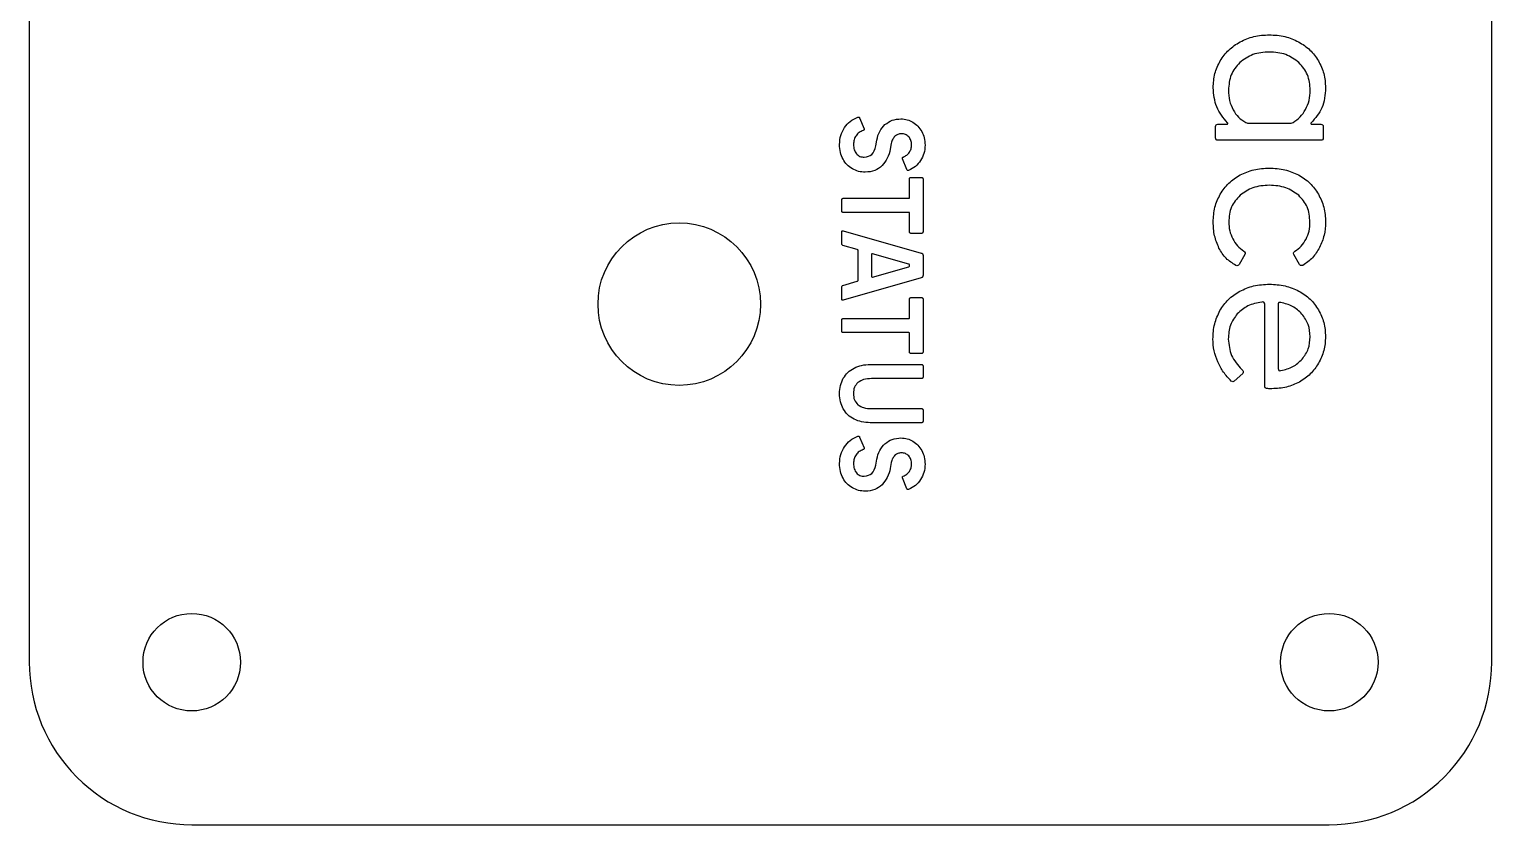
# Model space of a CAD drawing. Header units: millimetres. Extents: x 6.3 to 98.4, y -103.7 to -6.4.
# Drawn here: x 6.35 to 51.35, y -103.69 to -79.23 of the extents above; entities that cross this region are included whole.
import ezdxf

# ---------------------------------------------------------------- set-up
doc = ezdxf.new("R2010")
doc.units = ezdxf.units.MM
doc.layers.get('0').update_dxf_attribs({"linetype": 'CONTINUOUS'})

msp = doc.modelspace()

# ---------------------------------------------------------------- linework, layer by layer
for p, q in [((31.9, -81.954), (32.036, -82.286)), ((42.85, -82.568), (42.85, -82.218)), ((42.921, -82.147), (43.2, -82.147)), ((43.907, -82.118), (45.107, -82.118)), ((45.814, -82.147), (46.093, -82.147)), ((46.164, -82.218), (46.164, -82.568)), ((32.396, -82.815), (32.429, -82.636)), ((32.875, -82.736), (32.843, -82.919)), ((46.093, -82.64), (42.921, -82.64)), ((33.354, -83.544), (33.221, -83.211)), ((33.436, -84.404), (33.436, -83.826)), ((33.479, -83.783), (33.807, -83.783)), ((33.85, -83.826), (33.85, -85.461)), ((31.35, -84.819), (31.35, -84.469)), ((31.393, -84.426), (33.414, -84.426)), ((33.414, -84.861), (31.393, -84.861)), ((33.436, -85.461), (33.436, -84.883)), ((31.35, -85.829), (31.35, -85.458)), ((31.393, -85.422), (33.796, -86.111)), ((31.825, -86.001), (31.382, -85.876)), ((33.807, -85.504), (33.479, -85.504)), ((31.857, -86.944), (31.857, -86.036)), ((32.268, -86.151), (32.268, -86.829)), ((33.411, -86.451), (32.293, -86.133)), ((33.85, -86.179), (33.85, -86.801)), ((43.75, -86.154), (43.579, -86.461)), ((45.264, -86.154), (45.25, -86.118)), ((45.436, -86.461), (45.264, -86.154)), ((32.293, -86.847), (33.411, -86.529)), ((33.432, -86.508), (33.432, -86.472)), ((31.35, -87.522), (31.35, -87.151)), ((31.382, -87.104), (31.825, -86.979)), ((33.796, -86.869), (31.393, -87.558)), ((31.393, -87.558), (31.379, -87.561)), ((33.436, -88.101), (33.436, -87.522)), ((33.479, -87.479), (33.807, -87.479)), ((33.85, -87.522), (33.85, -89.158)), ((44.364, -90.204), (44.364, -87.683)), ((44.779, -87.697), (44.779, -89.661)), ((44.857, -87.633), (44.821, -87.626)), ((31.35, -88.515), (31.35, -88.165)), ((31.393, -88.122), (33.414, -88.122)), ((33.414, -88.558), (31.393, -88.558)), ((33.436, -89.158), (33.436, -88.579)), ((32.229, -89.536), (33.807, -89.536)), ((33.807, -89.201), (33.479, -89.201)), ((33.807, -89.972), (32.261, -89.972)), ((33.85, -89.579), (33.85, -89.929)), ((43.686, -89.811), (43.429, -90.047)), ((32.261, -90.894), (33.807, -90.894)), ((33.807, -91.329), (32.229, -91.329)), ((33.85, -90.936), (33.85, -91.286)), ((31.9, -91.769), (32.036, -92.101)), ((32.396, -92.629), (32.429, -92.451)), ((32.875, -92.551), (32.843, -92.733)), ((33.354, -93.358), (33.221, -93.026))]:
    msp.add_line(p, q)
msp.add_lwpolyline([(6.35, -98.694, 0.414214), (11.35, -103.694), (46.35, -103.694, 0.414214), (51.35, -98.694), (51.35, -11.35, 0.414214), (46.35, -6.35), (11.35, -6.35, 0.414214), (6.35, -11.35)], format="xyb", close=True)
for centre, radius in [((26.35, -87.681), 2.5), ((11.35, -98.694), 1.5), ((46.35, -98.694), 1.5)]:
    msp.add_circle(centre, radius)
for points, knots in [([(42.996, -80.197), (43.077, -80.079), (43.24, -79.842), (43.484, -79.689), (43.607, -79.611)], [0, 0, 0, 0, 0.04227991, 0.08542791, 0.08542791, 0.08542791, 0.08542791]), ([(43.607, -79.611), (43.745, -79.549), (44.031, -79.42), (44.345, -79.405), (44.507, -79.397)], [0, 0, 0, 0, 0.04510314, 0.09325917, 0.09325917, 0.09325917, 0.09325917]), ([(44.507, -79.397), (44.669, -79.405), (44.983, -79.42), (45.269, -79.549), (45.407, -79.611)], [0, 0, 0, 0, 0.04815597, 0.09325928, 0.09325928, 0.09325928, 0.09325928]), ([(45.407, -79.611), (45.53, -79.689), (45.775, -79.842), (45.937, -80.079), (46.018, -80.197)], [0, 0, 0, 0, 0.043148, 0.08542791, 0.08542791, 0.08542791, 0.08542791]), ([(44.507, -79.926), (44.331, -79.936), (43.995, -79.957), (43.725, -80.156), (43.596, -80.251)], [0, 0, 0, 0, 0.05162555, 0.09854347, 0.09854347, 0.09854347, 0.09854347]), ([(45.418, -80.251), (45.289, -80.156), (45.019, -79.957), (44.683, -79.936), (44.507, -79.926)], [0, 0, 0, 0, 0.04691812, 0.09854365, 0.09854365, 0.09854365, 0.09854365]), ([(42.779, -81.026), (42.787, -80.878), (42.804, -80.587), (42.933, -80.326), (42.996, -80.197)], [0, 0, 0, 0, 0.04391055, 0.08645857, 0.08645857, 0.08645857, 0.08645857]), ([(43.596, -80.251), (43.495, -80.37), (43.287, -80.616), (43.263, -80.938), (43.25, -81.104)], [0, 0, 0, 0, 0.04569475, 0.0942421, 0.0942421, 0.0942421, 0.0942421]), ([(45.764, -81.104), (45.752, -80.938), (45.727, -80.616), (45.519, -80.37), (45.418, -80.251)], [0, 0, 0, 0, 0.04854736, 0.09424213, 0.09424213, 0.09424213, 0.09424213]), ([(46.018, -80.197), (46.081, -80.326), (46.211, -80.587), (46.227, -80.878), (46.236, -81.026)], [0, 0, 0, 0, 0.04254803, 0.08645859, 0.08645859, 0.08645859, 0.08645859]), ([(43.221, -82.104), (43.092, -81.948), (42.833, -81.635), (42.797, -81.229), (42.779, -81.026)], [0, 0, 0, 0, 0.0592848, 0.1190686, 0.1190686, 0.1190686, 0.1190686]), ([(43.25, -81.104), (43.255, -81.212), (43.265, -81.421), (43.351, -81.612), (43.393, -81.704)], [0, 0, 0, 0, 0.03198597, 0.0621654, 0.0621654, 0.0621654, 0.0621654]), ([(45.621, -81.693), (45.663, -81.602), (45.749, -81.415), (45.759, -81.21), (45.764, -81.104)], [0, 0, 0, 0, 0.02976348, 0.06112784, 0.06112784, 0.06112784, 0.06112784]), ([(46.236, -81.026), (46.221, -81.242), (46.194, -81.652), (45.922, -81.959), (45.793, -82.104)], [0, 0, 0, 0, 0.0629454, 0.1195963, 0.1195963, 0.1195963, 0.1195963]), ([(43.393, -81.704), (43.443, -81.786), (43.542, -81.945), (43.701, -82.042), (43.779, -82.09)], [0, 0, 0, 0, 0.02835902, 0.05522044, 0.05522044, 0.05522044, 0.05522044]), ([(45.236, -82.09), (45.313, -82.039), (45.47, -81.934), (45.57, -81.775), (45.621, -81.693)], [0, 0, 0, 0, 0.02744766, 0.05587819, 0.05587819, 0.05587819, 0.05587819]), ([(31.282, -82.769), (31.288, -82.675), (31.299, -82.491), (31.388, -82.331), (31.432, -82.252)], [0, 0, 0, 0, 0.02779874, 0.05436124, 0.05436124, 0.05436124, 0.05436124]), ([(31.432, -82.252), (31.487, -82.183), (31.6, -82.042), (31.763, -81.967), (31.846, -81.929)], [0, 0, 0, 0, 0.02625064, 0.05320817, 0.05320817, 0.05320817, 0.05320817]), ([(32.011, -82.34), (31.965, -82.357), (31.878, -82.391), (31.818, -82.464), (31.789, -82.499)], [0, 0, 0, 0, 0.01431533, 0.02767011, 0.02767011, 0.02767011, 0.02767011]), ([(31.846, -81.929), (31.849, -81.928), (31.855, -81.926), (31.861, -81.926), (31.864, -81.926)], [0, 0, 0, 0, 0.000847029, 0.001833244, 0.001833244, 0.001833244, 0.001833244]), ([(31.864, -81.926), (31.872, -81.927), (31.889, -81.93), (31.896, -81.946), (31.9, -81.954)], [0, 0, 0, 0, 0.00225876, 0.004834156, 0.004834156, 0.004834156, 0.004834156]), ([(32.039, -82.304), (32.038, -82.313), (32.036, -82.33), (32.019, -82.337), (32.011, -82.34)], [0, 0, 0, 0, 0.002428838, 0.004909623, 0.004909623, 0.004909623, 0.004909623]), ([(32.036, -82.286), (32.037, -82.289), (32.039, -82.295), (32.039, -82.301), (32.039, -82.304)], [0, 0, 0, 0, 0.000847042, 0.001833237, 0.001833237, 0.001833237, 0.001833237]), ([(32.429, -82.636), (32.451, -82.543), (32.494, -82.362), (32.619, -82.225), (32.679, -82.16)], [0, 0, 0, 0, 0.02836171, 0.05461477, 0.05461477, 0.05461477, 0.05461477]), ([(32.679, -82.16), (32.75, -82.108), (32.897, -82.002), (33.078, -81.989), (33.171, -81.983)], [0, 0, 0, 0, 0.02580904, 0.05330936, 0.05330936, 0.05330936, 0.05330936]), ([(33.171, -81.983), (33.237, -81.987), (33.367, -81.995), (33.483, -82.055), (33.541, -82.085)], [0, 0, 0, 0, 0.0194086, 0.03870599, 0.03870599, 0.03870599, 0.03870599]), ([(33.541, -82.085), (33.595, -82.122), (33.705, -82.199), (33.776, -82.313), (33.812, -82.37)], [0, 0, 0, 0, 0.01956356, 0.03976228, 0.03976228, 0.03976228, 0.03976228]), ([(42.85, -82.218), (42.853, -82.198), (42.859, -82.156), (42.901, -82.15), (42.921, -82.147)], [0, 0, 0, 0, 0.00564703, 0.01129398, 0.01129398, 0.01129398, 0.01129398]), ([(43.2, -82.147), (43.206, -82.147), (43.218, -82.146), (43.225, -82.137), (43.229, -82.133)], [0, 0, 0, 0, 0.00182112, 0.003336299, 0.003336299, 0.003336299, 0.003336299]), ([(43.229, -82.133), (43.23, -82.128), (43.233, -82.117), (43.225, -82.109), (43.221, -82.104)], [0, 0, 0, 0, 0.001439722, 0.003124368, 0.003124368, 0.003124368, 0.003124368]), ([(43.779, -82.09), (43.799, -82.098), (43.84, -82.115), (43.884, -82.117), (43.907, -82.118)], [0, 0, 0, 0, 0.00643852, 0.0132617, 0.0132617, 0.0132617, 0.0132617]), ([(45.107, -82.118), (45.13, -82.117), (45.175, -82.115), (45.216, -82.098), (45.236, -82.09)], [0, 0, 0, 0, 0.00682324, 0.01326171, 0.01326171, 0.01326171, 0.01326171]), ([(45.793, -82.104), (45.789, -82.109), (45.782, -82.117), (45.784, -82.128), (45.786, -82.133)], [0, 0, 0, 0, 0.001684662, 0.003124384, 0.003124384, 0.003124384, 0.003124384]), ([(45.786, -82.133), (45.789, -82.137), (45.796, -82.146), (45.808, -82.147), (45.814, -82.147)], [0, 0, 0, 0, 0.001515263, 0.003336325, 0.003336325, 0.003336325, 0.003336325]), ([(46.093, -82.147), (46.114, -82.15), (46.155, -82.156), (46.161, -82.198), (46.164, -82.218)], [0, 0, 0, 0, 0.00564697, 0.011294, 0.011294, 0.011294, 0.011294]), ([(31.389, -83.222), (31.358, -83.153), (31.293, -83.009), (31.286, -82.851), (31.282, -82.769)], [0, 0, 0, 0, 0.02246827, 0.04699, 0.04699, 0.04699, 0.04699]), ([(31.789, -82.499), (31.767, -82.539), (31.722, -82.623), (31.717, -82.719), (31.714, -82.769)], [0, 0, 0, 0, 0.01358529, 0.02830343, 0.02830343, 0.02830343, 0.02830343]), ([(31.714, -82.769), (31.716, -82.826), (31.72, -82.931), (31.778, -83.02), (31.804, -83.06)], [0, 0, 0, 0, 0.01688923, 0.03095201, 0.03095201, 0.03095201, 0.03095201]), ([(32.986, -82.517), (32.96, -82.547), (32.906, -82.611), (32.886, -82.693), (32.875, -82.736)], [0, 0, 0, 0, 0.0115897, 0.02490233, 0.02490233, 0.02490233, 0.02490233]), ([(33.186, -82.44), (33.148, -82.443), (33.074, -82.449), (33.015, -82.494), (32.986, -82.517)], [0, 0, 0, 0, 0.01106071, 0.02183593, 0.02183593, 0.02183593, 0.02183593]), ([(33.411, -82.533), (33.379, -82.506), (33.314, -82.451), (33.229, -82.444), (33.186, -82.44)], [0, 0, 0, 0, 0.01225948, 0.02488546, 0.02488546, 0.02488546, 0.02488546]), ([(33.5, -82.786), (33.497, -82.737), (33.492, -82.643), (33.437, -82.568), (33.411, -82.533)], [0, 0, 0, 0, 0.01454727, 0.02740998, 0.02740998, 0.02740998, 0.02740998]), ([(33.43, -83.01), (33.451, -82.976), (33.492, -82.907), (33.497, -82.827), (33.5, -82.786)], [0, 0, 0, 0, 0.01171941, 0.0236772, 0.0236772, 0.0236772, 0.0236772]), ([(33.914, -82.79), (33.909, -82.877), (33.899, -83.046), (33.817, -83.193), (33.777, -83.265)], [0, 0, 0, 0, 0.02567757, 0.05002315, 0.05002315, 0.05002315, 0.05002315]), ([(33.812, -82.37), (33.842, -82.435), (33.903, -82.568), (33.911, -82.714), (33.914, -82.79)], [0, 0, 0, 0, 0.02111574, 0.04353738, 0.04353738, 0.04353738, 0.04353738]), ([(42.921, -82.64), (42.901, -82.637), (42.859, -82.631), (42.853, -82.589), (42.85, -82.568)], [0, 0, 0, 0, 0.00564694, 0.01129398, 0.01129398, 0.01129398, 0.01129398]), ([(46.164, -82.568), (46.161, -82.589), (46.155, -82.631), (46.114, -82.637), (46.093, -82.64)], [0, 0, 0, 0, 0.00564704, 0.01129398, 0.01129398, 0.01129398, 0.01129398]), ([(31.677, -83.519), (31.619, -83.48), (31.503, -83.401), (31.428, -83.282), (31.389, -83.222)], [0, 0, 0, 0, 0.02052082, 0.04169136, 0.04169136, 0.04169136, 0.04169136]), ([(31.804, -83.06), (31.837, -83.089), (31.905, -83.15), (31.996, -83.158), (32.043, -83.161)], [0, 0, 0, 0, 0.0129385, 0.02665869, 0.02665869, 0.02665869, 0.02665869]), ([(32.043, -83.161), (32.13, -83.143), (32.317, -83.103), (32.369, -82.916), (32.396, -82.815)], [0, 0, 0, 0, 0.02469361, 0.05341114, 0.05341114, 0.05341114, 0.05341114]), ([(32.843, -82.919), (32.819, -83.014), (32.772, -83.199), (32.652, -83.348), (32.593, -83.42)], [0, 0, 0, 0, 0.02901116, 0.05666756, 0.05666756, 0.05666756, 0.05666756]), ([(33.218, -83.19), (33.219, -83.183), (33.222, -83.168), (33.236, -83.161), (33.243, -83.158)], [0, 0, 0, 0, 0.001976422, 0.004280615, 0.004280615, 0.004280615, 0.004280615]), ([(33.221, -83.211), (33.22, -83.208), (33.218, -83.201), (33.218, -83.194), (33.218, -83.19)], [0, 0, 0, 0, 0.000932159, 0.002185342, 0.002185342, 0.002185342, 0.002185342]), ([(33.243, -83.158), (33.28, -83.139), (33.353, -83.103), (33.405, -83.04), (33.43, -83.01)], [0, 0, 0, 0, 0.01226581, 0.02413931, 0.02413931, 0.02413931, 0.02413931]), ([(32.075, -83.622), (32.004, -83.618), (31.865, -83.61), (31.739, -83.549), (31.677, -83.519)], [0, 0, 0, 0, 0.02100836, 0.04151014, 0.04151014, 0.04151014, 0.04151014]), ([(32.593, -83.42), (32.521, -83.479), (32.371, -83.602), (32.176, -83.615), (32.075, -83.622)], [0, 0, 0, 0, 0.02719029, 0.05681934, 0.05681934, 0.05681934, 0.05681934]), ([(33.389, -83.572), (33.381, -83.571), (33.365, -83.567), (33.357, -83.552), (33.354, -83.544)], [0, 0, 0, 0, 0.00225876, 0.004834159, 0.004834159, 0.004834159, 0.004834159]), ([(33.407, -83.569), (33.404, -83.57), (33.399, -83.572), (33.393, -83.572), (33.389, -83.572)], [0, 0, 0, 0, 0.000847027, 0.001833227, 0.001833227, 0.001833227, 0.001833227]), ([(33.777, -83.265), (33.727, -83.329), (33.626, -83.457), (33.48, -83.531), (33.407, -83.569)], [0, 0, 0, 0, 0.02398802, 0.04834245, 0.04834245, 0.04834245, 0.04834245]), ([(43.607, -83.708), (43.746, -83.646), (44.032, -83.519), (44.345, -83.505), (44.507, -83.497)], [0, 0, 0, 0, 0.04500869, 0.09315482, 0.09315482, 0.09315482, 0.09315482]), ([(44.507, -83.497), (44.669, -83.505), (44.982, -83.519), (45.269, -83.646), (45.407, -83.708)], [0, 0, 0, 0, 0.04814619, 0.09315471, 0.09315471, 0.09315471, 0.09315471]), ([(33.436, -83.826), (33.436, -83.82), (33.437, -83.809), (33.445, -83.8), (33.448, -83.795)], [0, 0, 0, 0, 0.001681081, 0.003352662, 0.003352662, 0.003352662, 0.003352662]), ([(33.448, -83.795), (33.453, -83.792), (33.461, -83.784), (33.473, -83.783), (33.479, -83.783)], [0, 0, 0, 0, 0.001671577, 0.003352656, 0.003352656, 0.003352656, 0.003352656]), ([(33.807, -83.783), (33.813, -83.783), (33.824, -83.784), (33.833, -83.792), (33.837, -83.795)], [0, 0, 0, 0, 0.001681094, 0.003352671, 0.003352671, 0.003352671, 0.003352671]), ([(33.837, -83.795), (33.841, -83.8), (33.848, -83.809), (33.849, -83.82), (33.85, -83.826)], [0, 0, 0, 0, 0.001671572, 0.003352654, 0.003352654, 0.003352654, 0.003352654]), ([(42.996, -84.297), (43.077, -84.178), (43.238, -83.938), (43.484, -83.785), (43.607, -83.708)], [0, 0, 0, 0, 0.04263143, 0.0857268, 0.0857268, 0.0857268, 0.0857268]), ([(44.507, -84.026), (44.334, -84.036), (44.003, -84.055), (43.732, -84.243), (43.604, -84.333)], [0, 0, 0, 0, 0.05102749, 0.09710921, 0.09710921, 0.09710921, 0.09710921]), ([(45.411, -84.333), (45.282, -84.243), (45.011, -84.055), (44.681, -84.036), (44.507, -84.026)], [0, 0, 0, 0, 0.0460819, 0.09710938, 0.09710938, 0.09710938, 0.09710938]), ([(45.407, -83.708), (45.531, -83.785), (45.776, -83.938), (45.938, -84.178), (46.018, -84.297)], [0, 0, 0, 0, 0.04309537, 0.0857268, 0.0857268, 0.0857268, 0.0857268]), ([(31.35, -84.469), (31.351, -84.463), (31.352, -84.451), (31.359, -84.443), (31.362, -84.438)], [0, 0, 0, 0, 0.001681061, 0.00335265, 0.00335265, 0.00335265, 0.00335265]), ([(31.362, -84.438), (31.367, -84.435), (31.376, -84.427), (31.387, -84.426), (31.393, -84.426)], [0, 0, 0, 0, 0.001671572, 0.003352668, 0.003352668, 0.003352668, 0.003352668]), ([(33.414, -84.426), (33.421, -84.425), (33.433, -84.423), (33.435, -84.41), (33.436, -84.404)], [0, 0, 0, 0, 0.001694074, 0.003388157, 0.003388157, 0.003388157, 0.003388157]), ([(42.779, -85.154), (42.787, -85), (42.803, -84.7), (42.933, -84.429), (42.996, -84.297)], [0, 0, 0, 0, 0.04568306, 0.08922232, 0.08922232, 0.08922232, 0.08922232]), ([(43.604, -84.333), (43.503, -84.446), (43.294, -84.68), (43.27, -84.993), (43.257, -85.154)], [0, 0, 0, 0, 0.04431004, 0.09136381, 0.09136381, 0.09136381, 0.09136381]), ([(45.757, -85.154), (45.745, -84.993), (45.72, -84.68), (45.512, -84.446), (45.411, -84.333)], [0, 0, 0, 0, 0.04705425, 0.09136388, 0.09136388, 0.09136388, 0.09136388]), ([(46.018, -84.297), (46.081, -84.429), (46.212, -84.7), (46.228, -85), (46.236, -85.154)], [0, 0, 0, 0, 0.04353927, 0.08922233, 0.08922233, 0.08922233, 0.08922233]), ([(31.362, -84.849), (31.359, -84.844), (31.352, -84.836), (31.351, -84.824), (31.35, -84.819)], [0, 0, 0, 0, 0.00167156, 0.003352641, 0.003352641, 0.003352641, 0.003352641]), ([(31.393, -84.861), (31.387, -84.861), (31.376, -84.86), (31.367, -84.853), (31.362, -84.849)], [0, 0, 0, 0, 0.001681125, 0.003352673, 0.003352673, 0.003352673, 0.003352673]), ([(31.35, -85.458), (31.352, -85.445), (31.355, -85.419), (31.38, -85.421), (31.393, -85.422)], [0, 0, 0, 0, 0.003388138, 0.006622219, 0.006622219, 0.006622219, 0.006622219]), ([(33.448, -85.492), (33.445, -85.487), (33.437, -85.478), (33.436, -85.467), (33.436, -85.461)], [0, 0, 0, 0, 0.001671605, 0.003352672, 0.003352672, 0.003352672, 0.003352672]), ([(33.479, -85.504), (33.473, -85.504), (33.461, -85.503), (33.453, -85.495), (33.448, -85.492)], [0, 0, 0, 0, 0.001681081, 0.003352637, 0.003352637, 0.003352637, 0.003352637]), ([(33.837, -85.492), (33.833, -85.495), (33.824, -85.503), (33.813, -85.504), (33.807, -85.504)], [0, 0, 0, 0, 0.001671556, 0.003352651, 0.003352651, 0.003352651, 0.003352651]), ([(33.85, -85.461), (33.849, -85.467), (33.848, -85.478), (33.841, -85.487), (33.837, -85.492)], [0, 0, 0, 0, 0.001681067, 0.003352664, 0.003352664, 0.003352664, 0.003352664]), ([(42.957, -85.958), (42.905, -85.832), (42.798, -85.575), (42.785, -85.297), (42.779, -85.154)], [0, 0, 0, 0, 0.04040855, 0.08287589, 0.08287589, 0.08287589, 0.08287589]), ([(43.257, -85.154), (43.262, -85.246), (43.271, -85.426), (43.343, -85.591), (43.379, -85.672)], [0, 0, 0, 0, 0.02740085, 0.05358873, 0.05358873, 0.05358873, 0.05358873]), ([(45.636, -85.683), (45.671, -85.601), (45.744, -85.432), (45.753, -85.248), (45.757, -85.154)], [0, 0, 0, 0, 0.02660678, 0.05462853, 0.05462853, 0.05462853, 0.05462853]), ([(46.236, -85.154), (46.229, -85.293), (46.215, -85.564), (46.107, -85.814), (46.054, -85.936)], [0, 0, 0, 0, 0.04123444, 0.08089294, 0.08089294, 0.08089294, 0.08089294]), ([(31.382, -85.876), (31.373, -85.871), (31.354, -85.861), (31.351, -85.84), (31.35, -85.829)], [0, 0, 0, 0, 0.002947765, 0.006001819, 0.006001819, 0.006001819, 0.006001819]), ([(43.379, -85.672), (43.423, -85.746), (43.514, -85.895), (43.652, -86.001), (43.721, -86.054)], [0, 0, 0, 0, 0.02573332, 0.05174618, 0.05174618, 0.05174618, 0.05174618]), ([(45.293, -86.054), (45.363, -86.005), (45.503, -85.905), (45.591, -85.757), (45.636, -85.683)], [0, 0, 0, 0, 0.0253797, 0.05104014, 0.05104014, 0.05104014, 0.05104014]), ([(46.054, -85.936), (45.987, -86.048), (45.854, -86.269), (45.641, -86.417), (45.536, -86.49)], [0, 0, 0, 0, 0.03846743, 0.07657705, 0.07657705, 0.07657705, 0.07657705]), ([(31.857, -86.036), (31.855, -86.028), (31.851, -86.011), (31.834, -86.004), (31.825, -86.001)], [0, 0, 0, 0, 0.002288569, 0.005090773, 0.005090773, 0.005090773, 0.005090773]), ([(32.293, -86.133), (32.286, -86.132), (32.272, -86.132), (32.269, -86.145), (32.268, -86.151)], [0, 0, 0, 0, 0.001894054, 0.003535523, 0.003535523, 0.003535523, 0.003535523]), ([(33.796, -86.111), (33.806, -86.114), (33.822, -86.118), (33.834, -86.129), (33.839, -86.135)], [0, 0, 0, 0, 0.002837894, 0.004958778, 0.004958778, 0.004958778, 0.004958778]), ([(33.839, -86.135), (33.842, -86.141), (33.849, -86.155), (33.85, -86.171), (33.85, -86.179)], [0, 0, 0, 0, 0.002081034, 0.004639764, 0.004639764, 0.004639764, 0.004639764]), ([(43.479, -86.49), (43.371, -86.424), (43.152, -86.291), (43.023, -86.07), (42.957, -85.958)], [0, 0, 0, 0, 0.03727305, 0.07554317, 0.07554317, 0.07554317, 0.07554317]), ([(43.721, -86.054), (43.739, -86.068), (43.772, -86.096), (43.757, -86.135), (43.75, -86.154)], [0, 0, 0, 0, 0.00608162, 0.01154451, 0.01154451, 0.01154451, 0.01154451]), ([(45.25, -86.118), (45.253, -86.108), (45.26, -86.082), (45.281, -86.064), (45.293, -86.054)], [0, 0, 0, 0, 0.003218192, 0.007892051, 0.007892051, 0.007892051, 0.007892051]), ([(32.268, -86.829), (32.269, -86.835), (32.272, -86.848), (32.286, -86.848), (32.293, -86.847)], [0, 0, 0, 0, 0.001641535, 0.003535556, 0.003535556, 0.003535556, 0.003535556]), ([(33.432, -86.472), (33.431, -86.467), (33.428, -86.457), (33.417, -86.453), (33.411, -86.451)], [0, 0, 0, 0, 0.001359963, 0.003198457, 0.003198457, 0.003198457, 0.003198457]), ([(33.411, -86.529), (33.417, -86.528), (33.429, -86.525), (33.431, -86.513), (33.432, -86.508)], [0, 0, 0, 0, 0.001758724, 0.003284418, 0.003284418, 0.003284418, 0.003284418]), ([(33.839, -86.845), (33.834, -86.85), (33.822, -86.862), (33.806, -86.866), (33.796, -86.869)], [0, 0, 0, 0, 0.002120883, 0.004958778, 0.004958778, 0.004958778, 0.004958778]), ([(33.85, -86.801), (33.85, -86.809), (33.849, -86.825), (33.842, -86.839), (33.839, -86.845)], [0, 0, 0, 0, 0.002558701, 0.004639735, 0.004639735, 0.004639735, 0.004639735]), ([(43.579, -86.461), (43.565, -86.477), (43.538, -86.508), (43.499, -86.496), (43.479, -86.49)], [0, 0, 0, 0, 0.00557822, 0.01133681, 0.01133681, 0.01133681, 0.01133681]), ([(45.5, -86.497), (45.487, -86.496), (45.46, -86.493), (45.444, -86.472), (45.436, -86.461)], [0, 0, 0, 0, 0.003855023, 0.007642592, 0.007642592, 0.007642592, 0.007642592]), ([(45.536, -86.49), (45.53, -86.492), (45.519, -86.496), (45.507, -86.497), (45.5, -86.497)], [0, 0, 0, 0, 0.001694163, 0.003666513, 0.003666513, 0.003666513, 0.003666513]), ([(31.35, -87.151), (31.351, -87.14), (31.354, -87.119), (31.373, -87.109), (31.382, -87.104)], [0, 0, 0, 0, 0.003054046, 0.006001836, 0.006001836, 0.006001836, 0.006001836]), ([(31.825, -86.979), (31.834, -86.976), (31.851, -86.969), (31.855, -86.951), (31.857, -86.944)], [0, 0, 0, 0, 0.002802245, 0.005090803, 0.005090803, 0.005090803, 0.005090803]), ([(42.986, -87.879), (43.065, -87.759), (43.225, -87.515), (43.472, -87.361), (43.596, -87.283)], [0, 0, 0, 0, 0.04280498, 0.08625504, 0.08625504, 0.08625504, 0.08625504]), ([(43.596, -87.283), (43.736, -87.22), (44.026, -87.091), (44.343, -87.076), (44.507, -87.068)], [0, 0, 0, 0, 0.04552106, 0.09429822, 0.09429822, 0.09429822, 0.09429822]), ([(44.507, -87.068), (44.671, -87.076), (44.987, -87.09), (45.275, -87.218), (45.414, -87.279)], [0, 0, 0, 0, 0.04867873, 0.0938545, 0.0938545, 0.0938545, 0.0938545]), ([(45.414, -87.279), (45.537, -87.355), (45.781, -87.505), (45.942, -87.741), (46.021, -87.858)], [0, 0, 0, 0, 0.04286624, 0.08470021, 0.08470021, 0.08470021, 0.08470021]), ([(31.379, -87.561), (31.37, -87.559), (31.351, -87.554), (31.35, -87.533), (31.35, -87.522)], [0, 0, 0, 0, 0.00235721, 0.005388936, 0.005388936, 0.005388936, 0.005388936]), ([(33.436, -87.522), (33.436, -87.516), (33.437, -87.505), (33.445, -87.496), (33.448, -87.492)], [0, 0, 0, 0, 0.001681067, 0.003352623, 0.003352623, 0.003352623, 0.003352623]), ([(33.448, -87.492), (33.453, -87.488), (33.461, -87.481), (33.473, -87.48), (33.479, -87.479)], [0, 0, 0, 0, 0.001671589, 0.00335267, 0.00335267, 0.00335267, 0.00335267]), ([(33.807, -87.479), (33.813, -87.48), (33.824, -87.481), (33.833, -87.488), (33.837, -87.492)], [0, 0, 0, 0, 0.001681096, 0.003352685, 0.003352685, 0.003352685, 0.003352685]), ([(33.837, -87.492), (33.841, -87.496), (33.848, -87.505), (33.849, -87.516), (33.85, -87.522)], [0, 0, 0, 0, 0.001671548, 0.003352614, 0.003352614, 0.003352614, 0.003352614]), ([(44.271, -87.618), (44.124, -87.646), (43.841, -87.698), (43.625, -87.888), (43.521, -87.979)], [0, 0, 0, 0, 0.04395593, 0.08461751, 0.08461751, 0.08461751, 0.08461751]), ([(44.364, -87.683), (44.36, -87.659), (44.35, -87.608), (44.298, -87.615), (44.271, -87.618)], [0, 0, 0, 0, 0.00633353, 0.01331844, 0.01331844, 0.01331844, 0.01331844]), ([(44.821, -87.626), (44.809, -87.63), (44.778, -87.642), (44.778, -87.676), (44.779, -87.697)], [0, 0, 0, 0, 0.003676759, 0.009140587, 0.009140587, 0.009140587, 0.009140587]), ([(45.511, -87.986), (45.419, -87.899), (45.233, -87.722), (44.984, -87.663), (44.857, -87.633)], [0, 0, 0, 0, 0.0372171, 0.07550326, 0.07550326, 0.07550326, 0.07550326]), ([(31.35, -88.165), (31.351, -88.159), (31.352, -88.148), (31.359, -88.139), (31.362, -88.135)], [0, 0, 0, 0, 0.00168112, 0.003352684, 0.003352684, 0.003352684, 0.003352684]), ([(31.362, -88.135), (31.367, -88.131), (31.376, -88.124), (31.387, -88.123), (31.393, -88.122)], [0, 0, 0, 0, 0.001671589, 0.003352685, 0.003352685, 0.003352685, 0.003352685]), ([(33.414, -88.122), (33.421, -88.121), (33.433, -88.119), (33.435, -88.107), (33.436, -88.101)], [0, 0, 0, 0, 0.001694074, 0.003388129, 0.003388129, 0.003388129, 0.003388129]), ([(42.771, -88.754), (42.779, -88.597), (42.794, -88.291), (42.923, -88.014), (42.986, -87.879)], [0, 0, 0, 0, 0.04682483, 0.09084569, 0.09084569, 0.09084569, 0.09084569]), ([(43.521, -87.979), (43.44, -88.09), (43.271, -88.321), (43.253, -88.606), (43.243, -88.754)], [0, 0, 0, 0, 0.04037808, 0.08388591, 0.08388591, 0.08388591, 0.08388591]), ([(45.764, -88.683), (45.754, -88.553), (45.735, -88.297), (45.585, -88.089), (45.511, -87.986)], [0, 0, 0, 0, 0.03829668, 0.07541288, 0.07541288, 0.07541288, 0.07541288]), ([(46.021, -87.858), (46.084, -87.985), (46.211, -88.246), (46.227, -88.535), (46.236, -88.683)], [0, 0, 0, 0, 0.04219799, 0.08600858, 0.08600858, 0.08600858, 0.08600858]), ([(31.362, -88.545), (31.359, -88.541), (31.352, -88.532), (31.351, -88.521), (31.35, -88.515)], [0, 0, 0, 0, 0.001671548, 0.003352673, 0.003352673, 0.003352673, 0.003352673]), ([(31.393, -88.558), (31.387, -88.557), (31.376, -88.556), (31.367, -88.549), (31.362, -88.545)], [0, 0, 0, 0, 0.001681125, 0.003352689, 0.003352689, 0.003352689, 0.003352689]), ([(33.436, -88.579), (33.435, -88.573), (33.433, -88.56), (33.421, -88.559), (33.414, -88.558)], [0, 0, 0, 0, 0.001694055, 0.003388129, 0.003388129, 0.003388129, 0.003388129]), ([(42.918, -89.458), (42.875, -89.345), (42.789, -89.118), (42.777, -88.876), (42.771, -88.754)], [0, 0, 0, 0, 0.03591702, 0.07226231, 0.07226231, 0.07226231, 0.07226231]), ([(43.243, -88.754), (43.261, -88.928), (43.3, -89.284), (43.536, -89.553), (43.657, -89.69)], [0, 0, 0, 0, 0.0512372, 0.1046068, 0.1046068, 0.1046068, 0.1046068]), ([(45.518, -89.372), (45.59, -89.271), (45.737, -89.065), (45.755, -88.812), (45.764, -88.683)], [0, 0, 0, 0, 0.03638354, 0.07447413, 0.07447413, 0.07447413, 0.07447413]), ([(46.236, -88.683), (46.227, -88.828), (46.211, -89.115), (46.084, -89.373), (46.021, -89.501)], [0, 0, 0, 0, 0.04327965, 0.0853128, 0.0853128, 0.0853128, 0.0853128]), ([(31.729, -89.647), (31.805, -89.615), (31.965, -89.547), (32.138, -89.54), (32.229, -89.536)], [0, 0, 0, 0, 0.02465466, 0.05158302, 0.05158302, 0.05158302, 0.05158302]), ([(33.448, -89.188), (33.445, -89.184), (33.437, -89.175), (33.436, -89.164), (33.436, -89.158)], [0, 0, 0, 0, 0.001671556, 0.003352623, 0.003352623, 0.003352623, 0.003352623]), ([(33.479, -89.201), (33.473, -89.2), (33.461, -89.199), (33.453, -89.192), (33.448, -89.188)], [0, 0, 0, 0, 0.001681081, 0.00335267, 0.00335267, 0.00335267, 0.00335267]), ([(33.837, -89.188), (33.833, -89.192), (33.824, -89.199), (33.813, -89.2), (33.807, -89.201)], [0, 0, 0, 0, 0.001671589, 0.003352685, 0.003352685, 0.003352685, 0.003352685]), ([(33.807, -89.536), (33.813, -89.537), (33.824, -89.538), (33.833, -89.545), (33.837, -89.549)], [0, 0, 0, 0, 0.001681096, 0.003352685, 0.003352685, 0.003352685, 0.003352685]), ([(33.85, -89.158), (33.849, -89.164), (33.848, -89.175), (33.841, -89.184), (33.837, -89.188)], [0, 0, 0, 0, 0.001681067, 0.003352614, 0.003352614, 0.003352614, 0.003352614]), ([(33.837, -89.549), (33.841, -89.553), (33.848, -89.562), (33.849, -89.573), (33.85, -89.579)], [0, 0, 0, 0, 0.001671548, 0.003352614, 0.003352614, 0.003352614, 0.003352614]), ([(43.336, -90.047), (43.251, -89.959), (43.082, -89.783), (42.972, -89.566), (42.918, -89.458)], [0, 0, 0, 0, 0.03657868, 0.07260467, 0.07260467, 0.07260467, 0.07260467]), ([(44.864, -89.726), (44.992, -89.694), (45.241, -89.633), (45.427, -89.458), (45.518, -89.372)], [0, 0, 0, 0, 0.03873841, 0.07545312, 0.07545312, 0.07545312, 0.07545312]), ([(46.021, -89.501), (45.943, -89.617), (45.786, -89.849), (45.55, -90), (45.432, -90.076)], [0, 0, 0, 0, 0.04148829, 0.08311409, 0.08311409, 0.08311409, 0.08311409]), ([(31.282, -90.433), (31.286, -90.347), (31.294, -90.181), (31.364, -90.031), (31.398, -89.96)], [0, 0, 0, 0, 0.02556698, 0.04915204, 0.04915204, 0.04915204, 0.04915204]), ([(31.398, -89.96), (31.441, -89.896), (31.528, -89.767), (31.661, -89.687), (31.729, -89.647)], [0, 0, 0, 0, 0.02276461, 0.04596285, 0.04596285, 0.04596285, 0.04596285]), ([(32.261, -89.972), (32.179, -89.975), (32.03, -89.979), (31.905, -90.057), (31.848, -90.092)], [0, 0, 0, 0, 0.0240705, 0.04361785, 0.04361785, 0.04361785, 0.04361785]), ([(33.837, -89.96), (33.833, -89.963), (33.824, -89.971), (33.813, -89.972), (33.807, -89.972)], [0, 0, 0, 0, 0.001671589, 0.003352674, 0.003352674, 0.003352674, 0.003352674]), ([(33.85, -89.929), (33.849, -89.935), (33.848, -89.946), (33.841, -89.955), (33.837, -89.96)], [0, 0, 0, 0, 0.001681125, 0.003352673, 0.003352673, 0.003352673, 0.003352673]), ([(43.657, -89.69), (43.68, -89.712), (43.718, -89.749), (43.695, -89.794), (43.686, -89.811)], [0, 0, 0, 0, 0.00837035, 0.01384804, 0.01384804, 0.01384804, 0.01384804]), ([(44.779, -89.661), (44.782, -89.685), (44.79, -89.734), (44.839, -89.728), (44.864, -89.726)], [0, 0, 0, 0, 0.00627027, 0.01272118, 0.01272118, 0.01272118, 0.01272118]), ([(31.398, -90.906), (31.364, -90.834), (31.294, -90.684), (31.286, -90.519), (31.282, -90.433)], [0, 0, 0, 0, 0.02358506, 0.04915204, 0.04915204, 0.04915204, 0.04915204]), ([(31.848, -90.092), (31.807, -90.138), (31.72, -90.234), (31.712, -90.364), (31.707, -90.433)], [0, 0, 0, 0, 0.01795696, 0.03787, 0.03787, 0.03787, 0.03787]), ([(31.707, -90.433), (31.712, -90.501), (31.72, -90.631), (31.807, -90.728), (31.848, -90.774)], [0, 0, 0, 0, 0.01991299, 0.03786994, 0.03786994, 0.03786994, 0.03786994]), ([(43.429, -90.047), (43.414, -90.059), (43.383, -90.085), (43.352, -90.06), (43.336, -90.047)], [0, 0, 0, 0, 0.00511692, 0.0105482, 0.0105482, 0.0105482, 0.0105482]), ([(44.421, -90.276), (44.405, -90.269), (44.372, -90.256), (44.367, -90.221), (44.364, -90.204)], [0, 0, 0, 0, 0.004961838, 0.009819144, 0.009819144, 0.009819144, 0.009819144]), ([(44.586, -90.283), (44.554, -90.283), (44.499, -90.283), (44.445, -90.278), (44.421, -90.276)], [0, 0, 0, 0, 0.00946594, 0.01645086, 0.01645086, 0.01645086, 0.01645086]), ([(45.432, -90.076), (45.301, -90.136), (45.033, -90.26), (44.737, -90.275), (44.586, -90.283)], [0, 0, 0, 0, 0.04282807, 0.08785897, 0.08785897, 0.08785897, 0.08785897]), ([(31.848, -90.774), (31.905, -90.809), (32.03, -90.886), (32.179, -90.891), (32.261, -90.894)], [0, 0, 0, 0, 0.01954735, 0.04361785, 0.04361785, 0.04361785, 0.04361785]), ([(33.807, -90.894), (33.813, -90.894), (33.824, -90.895), (33.833, -90.902), (33.837, -90.906)], [0, 0, 0, 0, 0.001681096, 0.003352685, 0.003352685, 0.003352685, 0.003352685]), ([(31.729, -91.219), (31.661, -91.178), (31.528, -91.098), (31.441, -90.97), (31.398, -90.906)], [0, 0, 0, 0, 0.02319824, 0.04596285, 0.04596285, 0.04596285, 0.04596285]), ([(32.229, -91.329), (32.138, -91.325), (31.965, -91.318), (31.805, -91.251), (31.729, -91.219)], [0, 0, 0, 0, 0.02692835, 0.05158301, 0.05158301, 0.05158301, 0.05158301]), ([(33.837, -91.317), (33.833, -91.32), (33.824, -91.328), (33.813, -91.329), (33.807, -91.329)], [0, 0, 0, 0, 0.001671589, 0.003352674, 0.003352674, 0.003352674, 0.003352674]), ([(33.837, -90.906), (33.841, -90.91), (33.848, -90.919), (33.849, -90.931), (33.85, -90.936)], [0, 0, 0, 0, 0.001671548, 0.003352614, 0.003352614, 0.003352614, 0.003352614]), ([(33.85, -91.286), (33.849, -91.292), (33.848, -91.303), (33.841, -91.312), (33.837, -91.317)], [0, 0, 0, 0, 0.001681067, 0.003352664, 0.003352664, 0.003352664, 0.003352664]), ([(31.432, -92.067), (31.487, -91.997), (31.6, -91.856), (31.763, -91.781), (31.846, -91.744)], [0, 0, 0, 0, 0.02625066, 0.05320818, 0.05320818, 0.05320818, 0.05320818]), ([(31.846, -91.744), (31.849, -91.742), (31.855, -91.74), (31.861, -91.74), (31.864, -91.74)], [0, 0, 0, 0, 0.00084703, 0.001833245, 0.001833245, 0.001833245, 0.001833245]), ([(31.864, -91.74), (31.872, -91.741), (31.889, -91.745), (31.896, -91.76), (31.9, -91.769)], [0, 0, 0, 0, 0.002258746, 0.004834182, 0.004834182, 0.004834182, 0.004834182]), ([(32.679, -91.974), (32.75, -91.922), (32.897, -91.816), (33.078, -91.803), (33.171, -91.797)], [0, 0, 0, 0, 0.02580901, 0.05330933, 0.05330933, 0.05330933, 0.05330933]), ([(33.171, -91.797), (33.237, -91.801), (33.367, -91.81), (33.483, -91.869), (33.541, -91.899)], [0, 0, 0, 0, 0.0194086, 0.03870599, 0.03870599, 0.03870599, 0.03870599]), ([(31.282, -92.583), (31.288, -92.489), (31.299, -92.305), (31.388, -92.145), (31.432, -92.067)], [0, 0, 0, 0, 0.02779877, 0.05436129, 0.05436129, 0.05436129, 0.05436129]), ([(32.011, -92.154), (31.965, -92.172), (31.878, -92.206), (31.818, -92.278), (31.789, -92.313)], [0, 0, 0, 0, 0.01431531, 0.02767012, 0.02767012, 0.02767012, 0.02767012]), ([(32.039, -92.119), (32.038, -92.127), (32.036, -92.145), (32.019, -92.151), (32.011, -92.154)], [0, 0, 0, 0, 0.002428833, 0.004909601, 0.004909601, 0.004909601, 0.004909601]), ([(32.036, -92.101), (32.037, -92.103), (32.039, -92.109), (32.039, -92.115), (32.039, -92.119)], [0, 0, 0, 0, 0.000847058, 0.001833274, 0.001833274, 0.001833274, 0.001833274]), ([(32.429, -92.451), (32.451, -92.357), (32.494, -92.177), (32.619, -92.04), (32.679, -91.974)], [0, 0, 0, 0, 0.02836173, 0.05461479, 0.05461479, 0.05461479, 0.05461479]), ([(33.541, -91.899), (33.595, -91.937), (33.705, -92.014), (33.776, -92.127), (33.812, -92.185)], [0, 0, 0, 0, 0.01956355, 0.03976223, 0.03976223, 0.03976223, 0.03976223]), ([(33.812, -92.185), (33.842, -92.249), (33.903, -92.382), (33.911, -92.529), (33.914, -92.604)], [0, 0, 0, 0, 0.02111577, 0.04353733, 0.04353733, 0.04353733, 0.04353733]), ([(31.389, -93.036), (31.358, -92.967), (31.293, -92.823), (31.286, -92.665), (31.282, -92.583)], [0, 0, 0, 0, 0.02246816, 0.04698986, 0.04698986, 0.04698986, 0.04698986]), ([(31.789, -92.313), (31.767, -92.353), (31.722, -92.438), (31.717, -92.533), (31.714, -92.583)], [0, 0, 0, 0, 0.01358533, 0.0283035, 0.0283035, 0.0283035, 0.0283035]), ([(31.714, -92.583), (31.716, -92.64), (31.72, -92.746), (31.778, -92.834), (31.804, -92.874)], [0, 0, 0, 0, 0.01688919, 0.03095196, 0.03095196, 0.03095196, 0.03095196]), ([(32.043, -92.976), (32.13, -92.957), (32.317, -92.918), (32.369, -92.73), (32.396, -92.629)], [0, 0, 0, 0, 0.02469364, 0.05341117, 0.05341117, 0.05341117, 0.05341117]), ([(32.986, -92.331), (32.96, -92.361), (32.906, -92.425), (32.886, -92.507), (32.875, -92.551)], [0, 0, 0, 0, 0.01158969, 0.0249023, 0.0249023, 0.0249023, 0.0249023]), ([(33.186, -92.254), (33.148, -92.257), (33.074, -92.263), (33.015, -92.309), (32.986, -92.331)], [0, 0, 0, 0, 0.01106071, 0.02183596, 0.02183596, 0.02183596, 0.02183596]), ([(33.411, -92.347), (33.379, -92.32), (33.314, -92.265), (33.229, -92.258), (33.186, -92.254)], [0, 0, 0, 0, 0.01225947, 0.02488544, 0.02488544, 0.02488544, 0.02488544]), ([(33.5, -92.601), (33.497, -92.551), (33.492, -92.457), (33.437, -92.382), (33.411, -92.347)], [0, 0, 0, 0, 0.01454718, 0.02740991, 0.02740991, 0.02740991, 0.02740991]), ([(33.43, -92.824), (33.451, -92.79), (33.492, -92.721), (33.497, -92.641), (33.5, -92.601)], [0, 0, 0, 0, 0.01171946, 0.02367722, 0.02367722, 0.02367722, 0.02367722]), ([(33.914, -92.604), (33.909, -92.691), (33.899, -92.86), (33.817, -93.007), (33.777, -93.079)], [0, 0, 0, 0, 0.02567767, 0.05002328, 0.05002328, 0.05002328, 0.05002328]), ([(31.677, -93.333), (31.619, -93.294), (31.503, -93.215), (31.428, -93.097), (31.389, -93.036)], [0, 0, 0, 0, 0.02052078, 0.04169135, 0.04169135, 0.04169135, 0.04169135]), ([(31.804, -92.874), (31.837, -92.904), (31.905, -92.965), (31.996, -92.972), (32.043, -92.976)], [0, 0, 0, 0, 0.0129385, 0.02665869, 0.02665869, 0.02665869, 0.02665869]), ([(32.843, -92.733), (32.819, -92.828), (32.772, -93.014), (32.652, -93.162), (32.593, -93.235)], [0, 0, 0, 0, 0.02901114, 0.05666753, 0.05666753, 0.05666753, 0.05666753]), ([(33.218, -93.004), (33.219, -92.997), (33.222, -92.983), (33.236, -92.976), (33.243, -92.972)], [0, 0, 0, 0, 0.001976464, 0.004280675, 0.004280675, 0.004280675, 0.004280675]), ([(33.221, -93.026), (33.22, -93.023), (33.218, -93.016), (33.218, -93.008), (33.218, -93.004)], [0, 0, 0, 0, 0.000932187, 0.002185163, 0.002185163, 0.002185163, 0.002185163]), ([(33.243, -92.972), (33.28, -92.954), (33.353, -92.917), (33.405, -92.855), (33.43, -92.824)], [0, 0, 0, 0, 0.01226586, 0.02413936, 0.02413936, 0.02413936, 0.02413936]), ([(33.777, -93.079), (33.727, -93.143), (33.626, -93.271), (33.48, -93.345), (33.407, -93.383)], [0, 0, 0, 0, 0.02398805, 0.04834244, 0.04834244, 0.04834244, 0.04834244]), ([(32.075, -93.436), (32.004, -93.432), (31.865, -93.424), (31.739, -93.363), (31.677, -93.333)], [0, 0, 0, 0, 0.02100835, 0.04151016, 0.04151016, 0.04151016, 0.04151016]), ([(32.593, -93.235), (32.521, -93.293), (32.371, -93.416), (32.176, -93.429), (32.075, -93.436)], [0, 0, 0, 0, 0.02719025, 0.05681931, 0.05681931, 0.05681931, 0.05681931]), ([(33.389, -93.386), (33.381, -93.385), (33.365, -93.382), (33.357, -93.366), (33.354, -93.358)], [0, 0, 0, 0, 0.002258765, 0.004834201, 0.004834201, 0.004834201, 0.004834201]), ([(33.407, -93.383), (33.404, -93.384), (33.399, -93.386), (33.393, -93.386), (33.389, -93.386)], [0, 0, 0, 0, 0.00084703, 0.00183323, 0.00183323, 0.00183323, 0.00183323])]:
    msp.add_open_spline(points, degree=3, knots=knots)
msp.add_open_spline([(33.436, -84.883), (33.435, -84.877), (33.433, -84.864), (33.421, -84.862), (33.414, -84.861)], degree=3)

doc.saveas('drawing.dxf')
